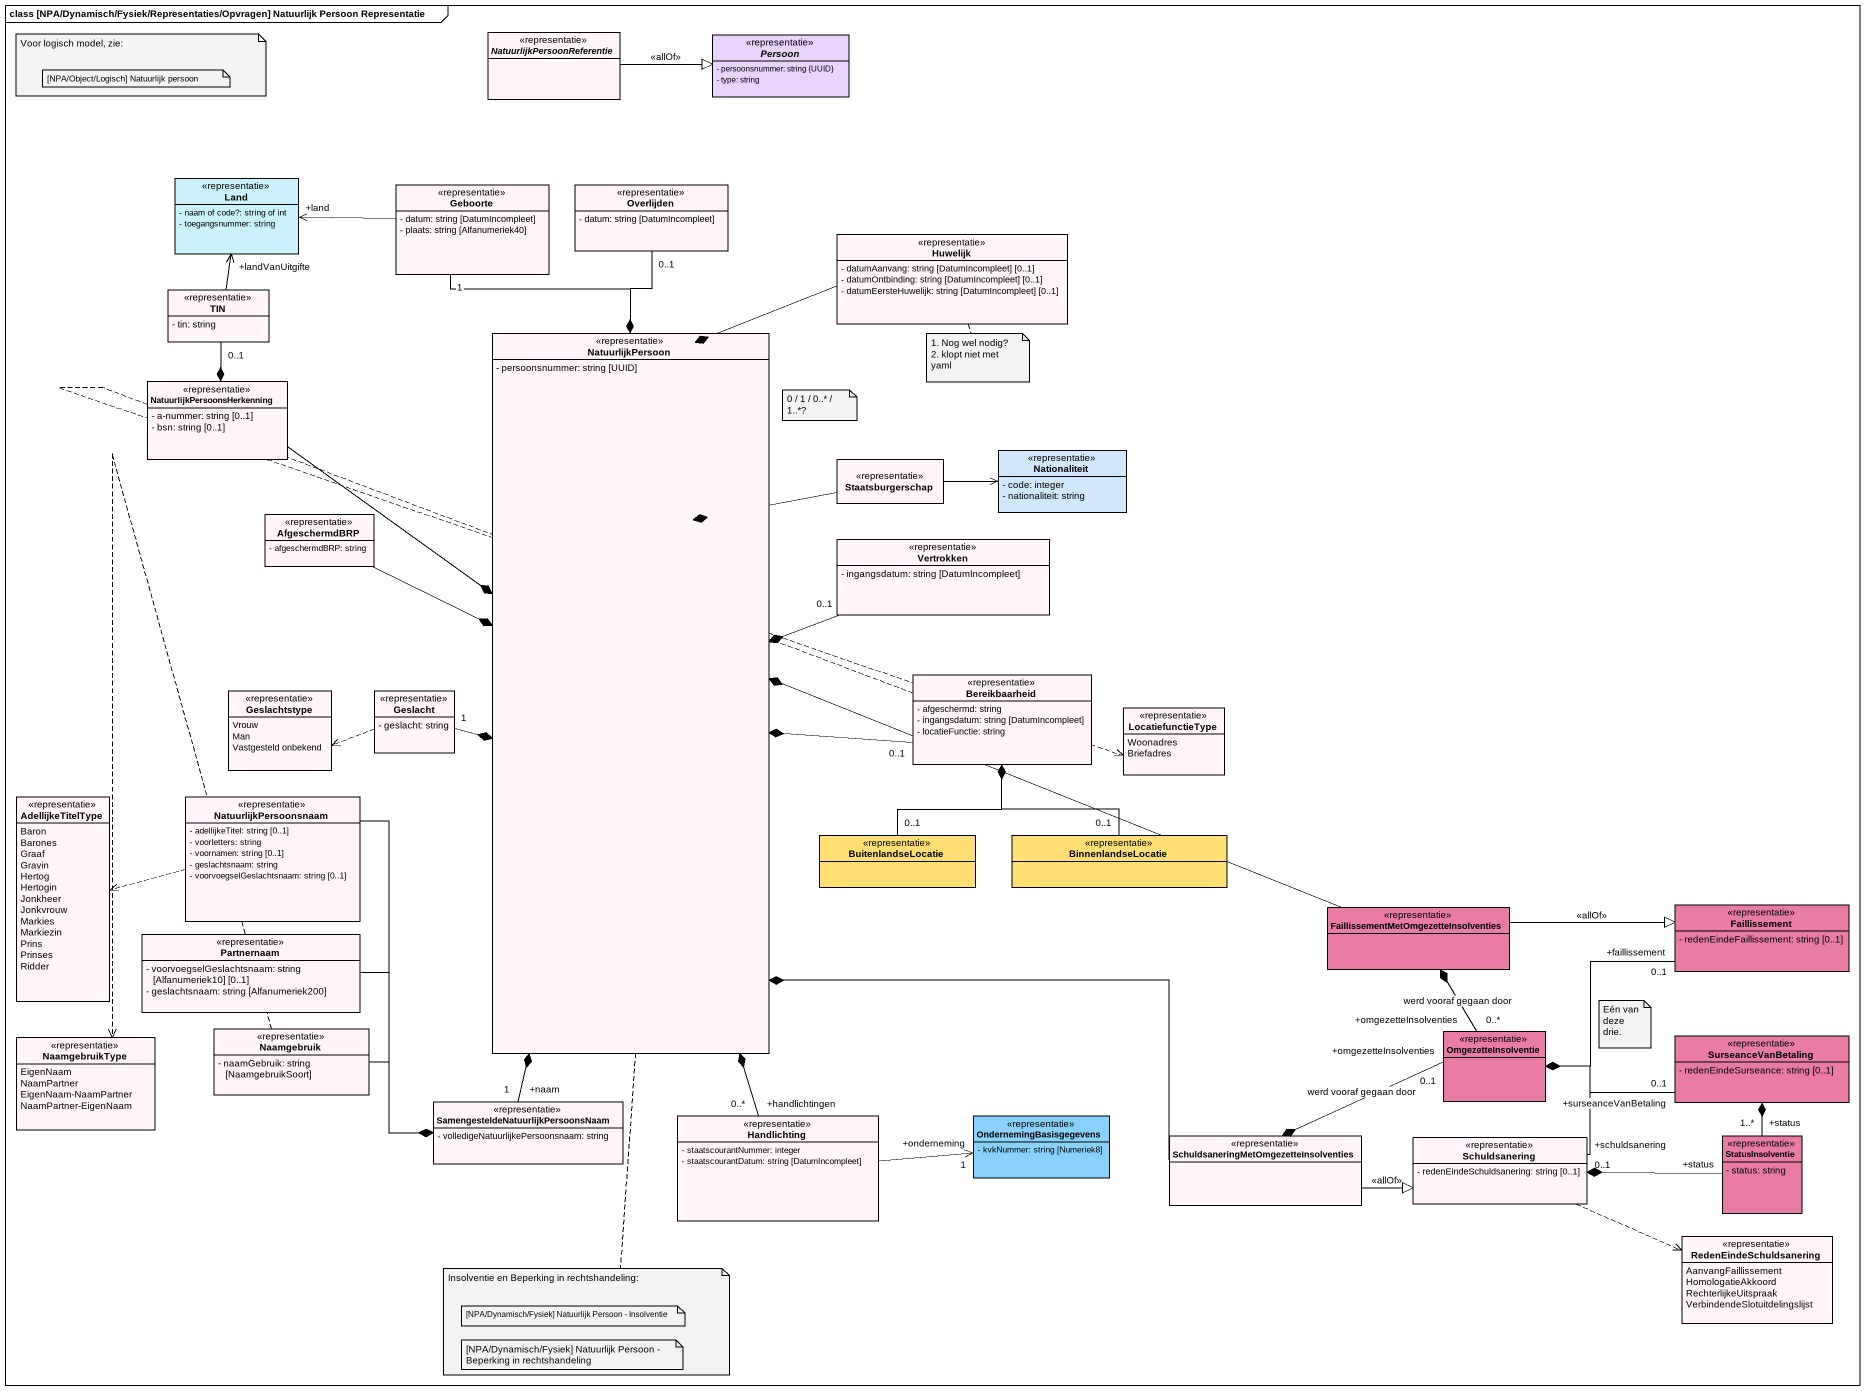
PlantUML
@startuml
mainframe class [NPA/Dynamisch/Fysiek/Representaties/Opvragen] Natuurlijk Persoon Representatie
hide circle
hide empty members
skinparam classAttributeIconSize 0
abstract class NatuurlijkPersoonReferentie <<representatie>> #FFF5FA
abstract class Persoon <<representatie>> #E9D4FE {
  - persoonsnummer: string {UUID}
  - type: string
}
class Land <<representatie>> #CCF2FE {
  - naam of code?: string of int
  - toegangsnummer: string
}
class Geboorte <<representatie>> #FFF5FA {
  - datum: string [DatumIncompleet]
  - plaats: string [Alfanumeriek40]
}
class Overlijden <<representatie>> #FFF5FA {
  - datum: string [DatumIncompleet]
}
class Huwelijk <<representatie>> #FFF5FA {
  - datumAanvang: string [DatumIncompleet] [0..1]
  - datumOntbinding: string [DatumIncompleet] [0..1]
  - datumEersteHuwelijk: string [DatumIncompleet] [0..1]
}
class TIN <<representatie>> #FFF5FA {
  - tin: string
}
class NatuurlijkPersoon <<representatie>> #FFF5FA {
  - persoonsnummer: string [UUID]
}
class NatuurlijkPersoonsHerkenning <<representatie>> #FFF5FA {
  - a-nummer: string [0..1]
  - bsn: string [0..1]
}
class Nationaliteit <<representatie>> #D0E7FE {
  - code: integer
  - nationaliteit: string
}
class Staatsburgerschap <<representatie>> #FFF5FA
class AfgeschermdBRP <<representatie>> #FFF5FA {
  - afgeschermdBRP: string
}
class Vertrokken <<representatie>> #FFF5FA {
  - ingangsdatum: string [DatumIncompleet]
}
enum Geslachtstype <<representatie>> #FFF5FA {
  Vrouw
  Man
  Vastgesteld onbekend
}
class Geslacht <<representatie>> #FFF5FA {
  - geslacht: string
}
class Bereikbaarheid <<representatie>> #FFF5FA {
  - afgeschermd: string
  - ingangsdatum: string [DatumIncompleet]
  - locatieFunctie: string
}
enum LocatiefunctieType <<representatie>> #FFF5FA {
  Woonadres
  Briefadres
}
enum AdellijkeTitelType <<representatie>> #FFF5FA {
  Baron
  Barones
  Graaf
  Gravin
  Hertog
  Hertogin
  Jonkheer
  Jonkvrouw
  Markies
  Markiezin
  Prins
  Prinses
  Ridder
}
class NatuurlijkPersoonsnaam <<representatie>> #FFF5FA {
  - adellijkeTitel: string [0..1]
  - voorletters: string
  - voornamen: string [0..1]
  - geslachtsnaam: string
  - voorvoegselGeslachtsnaam: string [0..1]
}
class BuitenlandseLocatie <<representatie>> #FFDE73
class BinnenlandseLocatie <<representatie>> #FFDE73
class Partnernaam <<representatie>> #FFF5FA {
  - voorvoegselGeslachtsnaam: string [Alfanumeriek10] [0..1]
  - geslachtsnaam: string [Alfanumeriek200]
}
class "FaillissementMetOmgezetteInsolventies" as FaillissementMetOmgezetteIns <<representatie>> #E87CA4
class Faillissement <<representatie>> #E87CA4 {
  - redenEindeFaillissement: string [0..1]
}
enum NaamgebruikType <<representatie>> #FFF5FA {
  EigenNaam
  NaamPartner
  EigenNaam-NaamPartner
  NaamPartner-EigenNaam
}
class Naamgebruik <<representatie>> #FFF5FA {
  - naamGebruik: string [NaamgebruikSoort]
}
class OmgezetteInsolventie <<representatie>> #E87CA4
class SurseanceVanBetaling <<representatie>> #E87CA4 {
  - redenEindeSurseance: string [0..1]
}
class "SamengesteldeNatuurlijkPersoonsNaam" as SamengesteldeNatuurlijkPerso <<representatie>> #FFF5FA {
  - volledigeNatuurlijkePersoonsnaam: string
}
class Handlichting <<representatie>> #FFF5FA {
  - staatscourantNummer: integer
  - staatscourantDatum: string [DatumIncompleet]
}
class OndernemingBasisgegevens <<representatie>> #89D1FC {
  - kvkNummer: string [Numeriek8]
}
class "SchuldsaneringMetOmgezetteInsolventies" as SchuldsaneringMetOmgezetteIn <<representatie>> #FFF5FA
class Schuldsanering <<representatie>> #FFF5FA {
  - redenEindeSchuldsanering: string [0..1]
}
class StatusInsolventie <<representatie>> #E87CA4 {
  - status: string
}
enum RedenEindeSchuldsanering <<representatie>> #FFF5FA {
  AanvangFaillissement
  HomologatieAkkoord
  RechterlijkeUitspraak
  VerbindendeSlotuitdelingslijst
}
NatuurlijkPersoonReferentie -right-|> Persoon : <<allOf>>
Geboorte -left-> "+land" Land
Geboorte "1" --* NatuurlijkPersoon
Overlijden "0..1" --* NatuurlijkPersoon
Huwelijk --* NatuurlijkPersoon
TIN -up-> "+landVanUitgifte" Land
TIN "0..1" --* NatuurlijkPersoonsHerkenning
NatuurlijkPersoonsHerkenning --* NatuurlijkPersoon
Staatsburgerschap --* NatuurlijkPersoon
Staatsburgerschap -right-> Nationaliteit
AfgeschermdBRP -right-* NatuurlijkPersoon
Vertrokken "0..1" -left-* NatuurlijkPersoon
Geslacht "1" -right-* NatuurlijkPersoon
Geslacht .left.> Geslachtstype
Bereikbaarheid "0..1" -left-* NatuurlijkPersoon
Bereikbaarheid .right.> LocatiefunctieType
NatuurlijkPersoonsnaam .left.> AdellijkeTitelType
NatuurlijkPersoonsnaam --* SamengesteldeNatuurlijkPerso
BuitenlandseLocatie "0..1" -up-* Bereikbaarheid
BinnenlandseLocatie "0..1" -up-* Bereikbaarheid
Partnernaam -right-* SamengesteldeNatuurlijkPerso
FaillissementMetOmgezetteIns -left-* NatuurlijkPersoon
FaillissementMetOmgezetteIns -right-|> Faillissement : <<allOf>>
Faillissement "+faillissement\n0..1" -left-* OmgezetteInsolventie
Naamgebruik .left.> NaamgebruikType
Naamgebruik -right-* SamengesteldeNatuurlijkPerso
OmgezetteInsolventie "+omgezetteInsolventies\n0..*" -up-* FaillissementMetOmgezetteIns : werd vooraf gegaan door
OmgezetteInsolventie "+omgezetteInsolventies\n0..1" -left-* SchuldsaneringMetOmgezetteIn : werd vooraf gegaan door
SurseanceVanBetaling "+surseanceVanBetaling\n0..1" -left-* OmgezetteInsolventie
SamengesteldeNatuurlijkPerso "+naam\n1" -up-* NatuurlijkPersoon
Handlichting "+handlichtingen\n0..*" -up-* NatuurlijkPersoon
Handlichting -right-> "+onderneming\n1" OndernemingBasisgegevens
SchuldsaneringMetOmgezetteIn -up-* NatuurlijkPersoon
SchuldsaneringMetOmgezetteIn -right-|> Schuldsanering : <<allOf>>
Schuldsanering "+schuldsanering\n0..1" -up-* OmgezetteInsolventie
Schuldsanering .right.> RedenEindeSchuldsanering
StatusInsolventie "+status\n1..*" -up-* SurseanceVanBetaling
StatusInsolventie "+status" -left-* Schuldsanering
note as N1
  Voor logisch model, zie:
end note
note as N2
  [NPA/Object/Logisch] Natuurlijk persoon
end note
note bottom of Huwelijk
  1. Nog wel nodig?
  2. klopt niet met yaml
end note
note as N4
  0 / 1 / 0..* / 1..*?
end note
note as N5
  Eén van deze drie.
end note
note bottom of NatuurlijkPersoon : Insolventie en Beperking in rechtshandeling:
note as N7
  [NPA/Dynamisch/Fysiek] Natuurlijk Persoon - Beperking in rechtshandeling
end note
note as N8
  [NPA/Dynamisch/Fysiek] Natuurlijk Persoon - Insolventie
end note
@enduml
